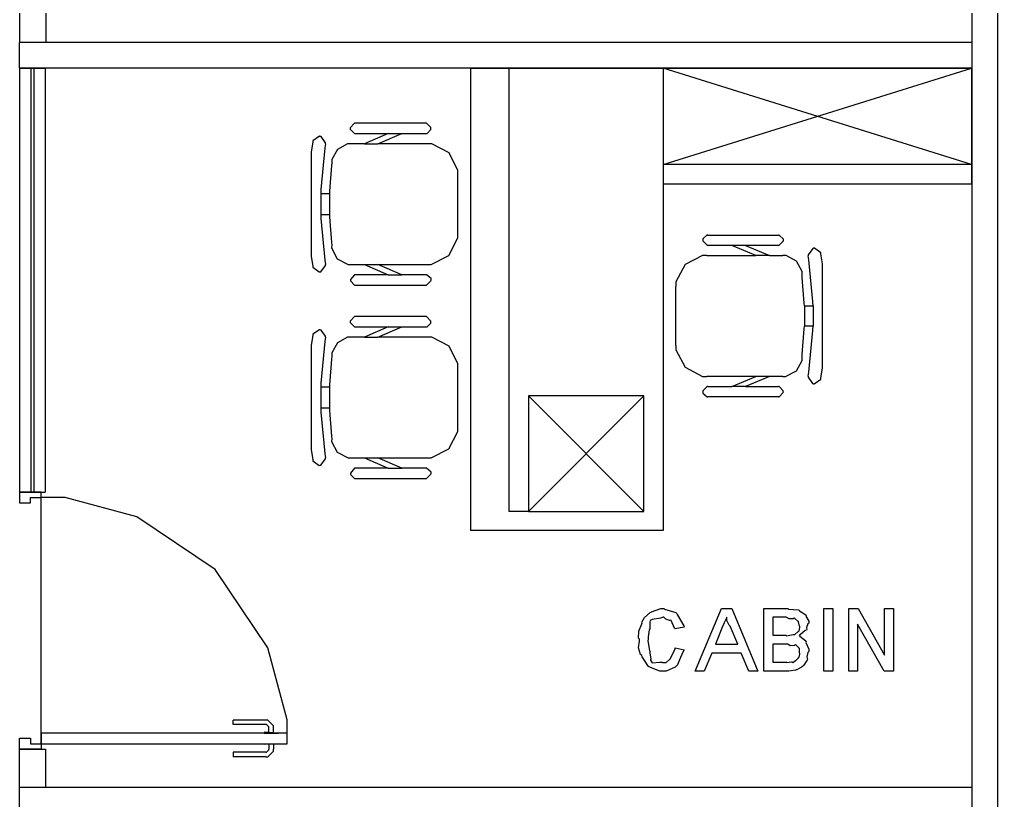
# Model space of a CAD drawing. Extents: x 0 to 23.4, y 0 to 16.5.
# Drawn here: x 8.199 to 9.198, y 10.791 to 11.589 of the extents above; entities that cross this region are included whole.
import ezdxf

# ---------------------------------------------------------------- set-up
doc = ezdxf.new("R2010")
doc.units = 0
doc.layers.get('0').update_dxf_attribs({"linetype": 'CONTINUOUS'})

msp = doc.modelspace()

# ---------------------------------------------------------------- linework, layer by layer
at = {"color": 0}
for points in [[(9.1721, 13.0215), (9.1721, 9.53125)], [(9.19835, 13.0215), (9.19835, 9.53125)], [(8.19922, 11.5392), (8.19922, 11.5654)], [(9.1721, 11.5654), (8.1996, 11.5654)], [(8.19922, 11.5392), (8.19917, 11.1061)], [(8.19922, 11.5392), (8.22542, 11.5392)], [(9.1721, 11.5392), (8.19965, 11.5392)], [(8.21072, 11.5392), (8.21072, 11.1061)], [(8.21392, 11.5392), (8.21386, 11.1061)], [(8.22542, 11.5392), (8.22542, 11.1061)], [(8.66, 11.5392), (8.66, 11.0668)], [(8.66, 11.5392), (9.17176, 11.5392), (9.17176, 11.4211)], [(8.71903, 11.0865), (8.69937, 11.0865), (8.69937, 11.5392)], [(8.85682, 11.5392), (8.85682, 11.0668)], [(8.85682, 11.4408), (9.17176, 11.5392)], [(9.17176, 11.4408), (8.85682, 11.5392)], [(8.5421, 11.483), (8.54135, 11.483), (8.53694, 11.4783), (8.537, 11.4776), (8.537, 11.4769), (8.54139, 11.4725), (8.5421, 11.4725)], [(8.61426, 11.483), (8.5421, 11.483)], [(8.61426, 11.4725), (8.61556, 11.4725), (8.61957, 11.4764), (8.61957, 11.4777), (8.61957, 11.4785), (8.61513, 11.483), (8.61442, 11.483), (8.61442, 11.483), (8.61426, 11.483), (8.61426, 11.483)], [(8.5421, 11.4725), (8.5759, 11.4725), (8.55149, 11.462), (8.53776, 11.462)], [(8.61546, 11.462), (8.56532, 11.462), (8.58979, 11.4725), (8.61426, 11.4725)], [(8.5759, 11.4725), (8.58979, 11.4725)], [(8.49881, 11.464), (8.49707, 11.4535), (8.49707, 11.3472), (8.49881, 11.3366)], [(8.51178, 11.4619), (8.51187, 11.4628), (8.50732, 11.4693), (8.50646, 11.4695), (8.50553, 11.4697), (8.49897, 11.4651), (8.49886, 11.4641), (8.49881, 11.4641), (8.49881, 11.464), (8.49881, 11.464)], [(8.51178, 11.4619), (8.51107, 11.4577), (8.507, 11.4152), (8.50689, 11.4109)], [(8.53776, 11.462), (8.53429, 11.462), (8.52387, 11.4563), (8.51812, 11.4459), (8.51812, 11.4423), (8.51812, 11.4423), (8.51812, 11.4423), (8.51812, 11.4423)], [(8.55149, 11.462), (8.56532, 11.462)], [(8.64697, 11.4305), (8.64697, 11.4348), (8.63797, 11.4527), (8.62028, 11.462), (8.616, 11.462), (8.616, 11.462), (8.61556, 11.462), (8.61546, 11.462)], [(8.51812, 11.4423), (8.51779, 11.4397), (8.51579, 11.4135), (8.51574, 11.4109)], [(9.17176, 11.4408), (8.85682, 11.4408)], [(8.64697, 11.3702), (8.64697, 11.4305)], [(8.85682, 11.4211), (9.17176, 11.4211)], [(8.50689, 11.4109), (8.50689, 11.3899)], [(8.51574, 11.4109), (8.50689, 11.4109)], [(8.51574, 11.4109), (8.51574, 11.3899)], [(8.50689, 11.3899), (8.507, 11.3856), (8.51107, 11.343), (8.51178, 11.3388)], [(8.50689, 11.3899), (8.51574, 11.3899)], [(8.51574, 11.3899), (8.51579, 11.3873), (8.51779, 11.361), (8.51812, 11.3583)], [(8.61546, 11.3387), (8.61979, 11.3387), (8.63764, 11.348), (8.64692, 11.3658), (8.64697, 11.3702)], [(8.90256, 11.3687), (8.90181, 11.3688), (8.89725, 11.3649), (8.89725, 11.3636), (8.89719, 11.3628), (8.90164, 11.3583), (8.9024, 11.3582), (8.9024, 11.3582), (8.90256, 11.3582), (8.90256, 11.3582)], [(8.90256, 11.3687), (8.97472, 11.3687)], [(8.97472, 11.3582), (8.97542, 11.3583), (8.97982, 11.363), (8.97982, 11.3637), (8.97976, 11.3644), (8.97537, 11.3687), (8.97472, 11.3687)], [(8.51812, 11.3583), (8.51807, 11.3556), (8.52376, 11.3445), (8.53494, 11.3387), (8.53765, 11.3387), (8.53765, 11.3387), (8.53776, 11.3387), (8.53776, 11.3387)], [(8.90136, 11.3477), (8.9515, 11.3477), (8.92703, 11.3582), (8.90256, 11.3582)], [(8.94092, 11.3582), (8.92703, 11.3582)], [(8.97472, 11.3582), (8.94092, 11.3582), (8.96533, 11.3477), (8.97906, 11.3477)], [(9.01801, 11.3497), (9.01785, 11.3506), (9.01139, 11.3554), (9.01053, 11.3552), (9.0096, 11.3551), (9.00489, 11.3486), (9.00504, 11.3477), (9.00504, 11.3477), (9.00504, 11.3476), (9.00504, 11.3476)], [(8.90136, 11.3477), (8.89703, 11.3478), (8.87918, 11.3388), (8.86985, 11.3211), (8.86985, 11.3168), (8.86985, 11.3167), (8.86985, 11.3163), (8.86985, 11.3163)], [(8.96533, 11.3477), (8.9515, 11.3477)], [(8.99869, 11.328), (8.99869, 11.3315), (8.99294, 11.342), (8.98253, 11.3477), (8.97906, 11.3477), (8.97906, 11.3477), (8.97906, 11.3477), (8.97906, 11.3477)], [(9.00993, 11.2966), (9.00976, 11.3008), (9.00569, 11.3434), (9.00504, 11.3476)], [(9.01801, 11.2224), (9.01975, 11.233), (9.01975, 11.3392), (9.01801, 11.3497)], [(8.49881, 11.3366), (8.49892, 11.3358), (8.50538, 11.3311), (8.50629, 11.3312), (8.50717, 11.3313), (8.51187, 11.3378), (8.51178, 11.3387), (8.51178, 11.3387), (8.51178, 11.3388), (8.51178, 11.3388)], [(8.53776, 11.3387), (8.55149, 11.3387), (8.5759, 11.3282), (8.5421, 11.3282)], [(8.55149, 11.3387), (8.56532, 11.3387)], [(8.56532, 11.3387), (8.61546, 11.3387)], [(8.61426, 11.3282), (8.58979, 11.3282), (8.56532, 11.3387)], [(8.5421, 11.3282), (8.54135, 11.3281), (8.53717, 11.3233), (8.53722, 11.3225), (8.53728, 11.3219), (8.54144, 11.3177), (8.5421, 11.3177)], [(8.5759, 11.3282), (8.58979, 11.3282)], [(8.61426, 11.3177), (8.61496, 11.3177), (8.61957, 11.3221), (8.61962, 11.3228), (8.61962, 11.3242), (8.61513, 11.3282), (8.61442, 11.3282), (8.61442, 11.3282), (8.61426, 11.3282), (8.61426, 11.3282)], [(9.00108, 11.2966), (9.00097, 11.2992), (8.99897, 11.3254), (8.99869, 11.328)], [(8.5421, 11.3177), (8.61426, 11.3177)], [(8.86985, 11.2559), (8.86985, 11.3163)], [(9.00108, 11.2966), (9.00108, 11.2756)], [(9.00108, 11.2966), (9.00993, 11.2966)], [(9.00993, 11.2966), (9.00993, 11.2756)], [(8.5421, 11.2854), (8.54135, 11.2854), (8.53694, 11.2808), (8.537, 11.28), (8.537, 11.2793), (8.54139, 11.275), (8.5421, 11.2749)], [(8.61426, 11.2854), (8.5421, 11.2854)], [(8.61426, 11.2749), (8.61556, 11.2749), (8.61957, 11.2788), (8.61957, 11.2801), (8.61957, 11.2809), (8.61513, 11.2854), (8.61442, 11.2854), (8.61442, 11.2854), (8.61426, 11.2854), (8.61426, 11.2854)], [(8.51178, 11.2643), (8.51187, 11.2653), (8.50732, 11.2717), (8.50646, 11.2719), (8.50553, 11.2721), (8.49897, 11.2675), (8.49886, 11.2665), (8.49881, 11.2665), (8.49881, 11.2664), (8.49881, 11.2664)], [(8.5421, 11.2749), (8.5759, 11.2749), (8.55149, 11.2644), (8.53776, 11.2644)], [(8.61546, 11.2644), (8.56532, 11.2644), (8.58979, 11.2749), (8.61426, 11.2749)], [(8.5759, 11.2749), (8.58979, 11.2749)], [(8.99869, 11.2441), (8.99897, 11.2467), (9.00097, 11.2729), (9.00108, 11.2756)], [(9.00993, 11.2756), (9.00108, 11.2756)], [(9.00504, 11.2245), (9.00569, 11.2287), (9.00976, 11.2713), (9.00993, 11.2756)], [(8.49881, 11.2664), (8.49707, 11.2559), (8.49707, 11.1496), (8.49881, 11.1391)], [(8.51178, 11.2643), (8.51107, 11.2601), (8.507, 11.2176), (8.50689, 11.2133)], [(8.53776, 11.2644), (8.53429, 11.2644), (8.52387, 11.2587), (8.51812, 11.2483), (8.51812, 11.2447), (8.51812, 11.2447), (8.51812, 11.2447), (8.51812, 11.2447)], [(8.55149, 11.2644), (8.56532, 11.2644)], [(8.64697, 11.2329), (8.64697, 11.2372), (8.63797, 11.2551), (8.62028, 11.2644), (8.616, 11.2644), (8.616, 11.2644), (8.61556, 11.2644), (8.61546, 11.2644)], [(8.86985, 11.2559), (8.86985, 11.2515), (8.87913, 11.2337), (8.89703, 11.2244), (8.90136, 11.2244)], [(8.51812, 11.2447), (8.51779, 11.2421), (8.51579, 11.2159), (8.51574, 11.2133)], [(8.97906, 11.2244), (8.98172, 11.2244), (8.99289, 11.2301), (8.99869, 11.2405), (8.99869, 11.2439), (8.99869, 11.2439), (8.99869, 11.2441), (8.99869, 11.2441)], [(8.64697, 11.1726), (8.64697, 11.2329)], [(8.9515, 11.2244), (8.90136, 11.2244)], [(8.90256, 11.2139), (8.92703, 11.2139), (8.9515, 11.2244)], [(8.97906, 11.2244), (8.96533, 11.2244), (8.94092, 11.2139), (8.97472, 11.2139)], [(8.96533, 11.2244), (8.9515, 11.2244)], [(9.00504, 11.2245), (9.00489, 11.2236), (9.00944, 11.2171), (9.01036, 11.2169), (9.01124, 11.2168), (9.01779, 11.2214), (9.01796, 11.2222), (9.01796, 11.2222), (9.01801, 11.2224), (9.01801, 11.2224)], [(8.50689, 11.2133), (8.50689, 11.1923)], [(8.51574, 11.2133), (8.50689, 11.2133)], [(8.51574, 11.2133), (8.51574, 11.1923)], [(8.90256, 11.2139), (8.90181, 11.2139), (8.89719, 11.2095), (8.89719, 11.2087), (8.89719, 11.2074), (8.90164, 11.2034), (8.9024, 11.2034), (8.9024, 11.2034), (8.90256, 11.2034), (8.90256, 11.2034)], [(8.94092, 11.2139), (8.92703, 11.2139)], [(8.97472, 11.2034), (8.97542, 11.2034), (8.9796, 11.2083), (8.97954, 11.209), (8.97949, 11.2097), (8.97537, 11.2139), (8.97472, 11.2139)], [(8.71903, 11.0865), (8.83713, 11.2046)], [(8.83713, 11.0865), (8.71903, 11.2046)], [(8.97472, 11.2034), (8.90256, 11.2034)], [(8.50689, 11.1923), (8.507, 11.188), (8.51107, 11.1455), (8.51178, 11.1412)], [(8.50689, 11.1923), (8.51574, 11.1923)], [(8.51574, 11.1923), (8.51579, 11.1897), (8.51779, 11.1634), (8.51812, 11.1607)], [(8.61546, 11.1411), (8.61979, 11.1411), (8.63764, 11.1504), (8.64692, 11.1682), (8.64697, 11.1726)], [(8.51812, 11.1607), (8.51807, 11.158), (8.52376, 11.1469), (8.53494, 11.1411), (8.53765, 11.1411), (8.53765, 11.1411), (8.53776, 11.1411), (8.53776, 11.1411)], [(8.49881, 11.1391), (8.49892, 11.1382), (8.50538, 11.1335), (8.50629, 11.1336), (8.50717, 11.1337), (8.51187, 11.1402), (8.51178, 11.1411), (8.51178, 11.1411), (8.51178, 11.1412), (8.51178, 11.1412)], [(8.53776, 11.1411), (8.55149, 11.1411), (8.5759, 11.1306), (8.5421, 11.1306)], [(8.55149, 11.1411), (8.56532, 11.1411)], [(8.56532, 11.1411), (8.61546, 11.1411)], [(8.61426, 11.1306), (8.58979, 11.1306), (8.56532, 11.1411)], [(8.5421, 11.1306), (8.54135, 11.1305), (8.53717, 11.1257), (8.53722, 11.1249), (8.53728, 11.1243), (8.54144, 11.1201), (8.5421, 11.1201)], [(8.5759, 11.1306), (8.58979, 11.1306)], [(8.61426, 11.1201), (8.61496, 11.1201), (8.61957, 11.1245), (8.61962, 11.1252), (8.61962, 11.1266), (8.61513, 11.1306), (8.61442, 11.1306), (8.61442, 11.1306), (8.61426, 11.1306), (8.61426, 11.1306)], [(8.5421, 11.1201), (8.61426, 11.1201)], [(8.19917, 11.1061), (8.22542, 11.1061)], [(8.47265, 10.8492), (8.47265, 10.8737), (8.45285, 10.9471), (8.39899, 11.027), (8.31901, 11.0809), (8.24561, 11.1007), (8.22114, 11.1007)], [(8.22114, 10.8492), (8.22114, 11.1007)], [(8.85682, 11.0668), (8.66, 11.0668)], [(8.45079, 10.8734), (8.41754, 10.8734)], [(8.41754, 10.8687), (8.41754, 10.8734)], [(8.45865, 10.8656), (8.45865, 10.8676), (8.45275, 10.8734), (8.45079, 10.8734)], [(8.45079, 10.8687), (8.41754, 10.8687)], [(8.45389, 10.8656), (8.45389, 10.8664), (8.45156, 10.8687), (8.45079, 10.8687)], [(8.45389, 10.8609), (8.45389, 10.8656)], [(8.45865, 10.8609), (8.45865, 10.8656)], [(8.44894, 10.8601), (8.4636, 10.8601), (8.44894, 10.8609)], [(8.44894, 10.8492), (8.4636, 10.8492), (8.44894, 10.8483)], [(8.45079, 10.8358), (8.45275, 10.8358), (8.45865, 10.8417), (8.45865, 10.8437)], [(8.45079, 10.8407), (8.45156, 10.8407), (8.45389, 10.8429), (8.45389, 10.8437)], [(8.45389, 10.8483), (8.45389, 10.8437)], [(8.45865, 10.8483), (8.45865, 10.8437)], [(8.45079, 10.8407), (8.41754, 10.8407)], [(8.41754, 10.8407), (8.41754, 10.8358)], [(8.45079, 10.8358), (8.41754, 10.8358)], [(8.19922, 10.7781), (8.19922, 10.8043)], [(9.1721, 10.8043), (8.19993, 10.8043)], [(9.1721, 10.8043), (8.19993, 10.8043)]]:
    msp.add_lwpolyline(points, dxfattribs=at)
for points in [[(8.22586, 11.6048), (8.22586, 11.5654), (8.1996, 11.5654), (8.1996, 11.6048), (8.22586, 11.6048)], [(8.83713, 11.0865), (8.83713, 11.2046), (8.71903, 11.2046), (8.71903, 11.0865), (8.83713, 11.0865)], [(8.19928, 11.1061), (8.19928, 11.0952), (8.21024, 11.0952), (8.21024, 11.1007), (8.22114, 11.1007), (8.22114, 11.1061), (8.19928, 11.1061)], [(8.86914, 10.9471), (8.87825, 10.9451), (8.87679, 10.9427), (8.87354, 10.9347), (8.87136, 10.9298), (8.87044, 10.9288), (8.86908, 10.9275), (8.85981, 10.9234), (8.85678, 10.9234), (8.85335, 10.9234), (8.84397, 10.9269), (8.8431, 10.9275), (8.84174, 10.9279), (8.8355, 10.938), (8.83507, 10.9392), (8.83365, 10.9404), (8.83165, 10.9471), (8.83247, 10.9538), (8.83247, 10.9559), (8.83171, 10.9571), (8.83203, 10.9643), (8.83496, 10.9715), (8.8355, 10.9727), (8.83501, 10.9732), (8.83783, 10.9782), (8.84364, 10.9831), (8.84462, 10.9837), (8.84494, 10.9839), (8.85428, 10.9874), (8.85742, 10.9874), (8.85824, 10.9867), (8.86979, 10.9831), (8.87067, 10.9822), (8.8711, 10.9811), (8.87787, 10.9696), (8.87825, 10.9681), (8.86914, 10.9664), (8.86854, 10.9673), (8.86507, 10.975), (8.86458, 10.9755), (8.86339, 10.9752), (8.85938, 10.9763), (8.85742, 10.9783), (8.85678, 10.9783), (8.85411, 10.9773), (8.84554, 10.9759), (8.84353, 10.9751), (8.84353, 10.975), (8.84315, 10.9737), (8.84332, 10.9675), (8.8431, 10.9666), (8.84233, 10.9656), (8.84158, 10.9584), (8.84158, 10.9559), (8.84119, 10.9544), (8.84299, 10.9443), (8.84332, 10.9434), (8.8431, 10.9419), (8.84412, 10.9356), (8.84397, 10.9351), (8.84369, 10.9346), (8.8456, 10.9317), (8.85346, 10.9325), (8.85612, 10.9325), (8.85628, 10.9321), (8.85992, 10.9323), (8.86376, 10.9356), (8.86436, 10.9362), (8.86436, 10.9362), (8.86561, 10.9392), (8.86893, 10.9459), (8.86914, 10.9471)], [(8.88954, 10.9234), (8.91624, 10.9874), (8.92686, 10.9874), (8.95356, 10.9234), (8.94444, 10.9234), (8.93664, 10.9416), (8.90647, 10.9416), (8.89865, 10.9234), (8.88954, 10.9234)], [(8.95979, 10.9234), (8.95979, 10.9874), (8.9841, 10.9874), (8.98486, 10.9867), (8.99507, 10.986), (8.99582, 10.9857), (8.99625, 10.9849), (9.00256, 10.9807), (9.00299, 10.98), (9.0025, 10.9793), (9.00558, 10.9742), (9.00558, 10.9724), (9.00478, 10.9716), (9.00331, 10.9679), (9.00347, 10.9658), (9.00319, 10.9653), (9.0019, 10.9647), (8.99664, 10.9604), (8.99582, 10.9601), (8.99631, 10.959), (9.00256, 10.9543), (9.00299, 10.9536), (9.0025, 10.9526), (9.00558, 10.9457), (9.00558, 10.9434), (9.00467, 10.9423), (9.00347, 10.938), (9.00413, 10.9352), (9.00385, 10.9345), (9.00293, 10.9333), (9.00037, 10.9294), (8.99963, 10.9283), (8.99929, 10.928), (8.99826, 10.9273), (8.99322, 10.9247), (8.99257, 10.9245), (8.99186, 10.9242), (8.98519, 10.9234), (8.98301, 10.9234), (8.95979, 10.9234)], [(9.02094, 10.9234), (9.02094, 10.9874), (9.03006, 10.9874), (9.03006, 10.9234), (9.02094, 10.9234)], [(9.04639, 10.9234), (9.04639, 10.9874), (9.05593, 10.9874), (9.08306, 10.9395), (9.08306, 10.9874), (9.09218, 10.9874), (9.09218, 10.9234), (9.08262, 10.9234), (9.0555, 10.9714), (9.0555, 10.9234), (9.04639, 10.9234)], [(8.91015, 10.951), (8.93294, 10.951), (8.92535, 10.9692), (8.9241, 10.9702), (8.92176, 10.975), (8.92171, 10.9781), (8.92165, 10.9783), (8.92111, 10.9769), (8.91928, 10.9725), (8.91792, 10.9697), (8.91754, 10.9688), (8.91015, 10.951)], [(8.96892, 10.9601), (8.98236, 10.9601), (8.98292, 10.9594), (8.98975, 10.9606), (8.99018, 10.9607), (8.99018, 10.9607), (8.99132, 10.9607), (8.99447, 10.9634), (8.99474, 10.9638), (8.99474, 10.9638), (8.99571, 10.9646), (8.99647, 10.9679), (8.99647, 10.969), (8.9961, 10.9692), (8.99517, 10.9738), (8.99496, 10.9742), (8.99462, 10.974), (8.99104, 10.9773), (8.99061, 10.9774), (8.98958, 10.9768), (8.9854, 10.9766), (8.98232, 10.9783), (8.98128, 10.9783), (8.96892, 10.9783), (8.96892, 10.9601)], [(8.96892, 10.9325), (8.98301, 10.9325), (8.98307, 10.9322), (8.98796, 10.9327), (8.98822, 10.9327), (8.98822, 10.9327), (8.98931, 10.9322), (8.99208, 10.9341), (8.99235, 10.9342), (8.99235, 10.9342), (8.99496, 10.9368), (8.99517, 10.9371), (8.99517, 10.9371), (8.99576, 10.9375), (8.99647, 10.9406), (8.99647, 10.9416), (8.9961, 10.9418), (8.99593, 10.9465), (8.99582, 10.9468), (8.99582, 10.9468), (8.99268, 10.95), (8.99214, 10.9501), (8.991, 10.9495), (8.98665, 10.9492), (8.98406, 10.951), (8.98324, 10.951), (8.96892, 10.951), (8.96892, 10.9325)], [(8.19928, 10.8437), (8.19928, 10.8547), (8.21024, 10.8547), (8.21024, 10.8492), (8.22114, 10.8492), (8.22114, 10.8437), (8.19928, 10.8437)], [(8.22114, 10.8492), (8.47265, 10.8492), (8.47265, 10.8601), (8.22114, 10.8601), (8.22114, 10.8492)], [(8.22553, 10.8437), (8.22553, 10.8043), (8.19928, 10.8043), (8.19928, 10.8437), (8.22553, 10.8437)]]:
    msp.add_lwpolyline(points, close=True, dxfattribs=at)

doc.saveas('drawing.dxf')
